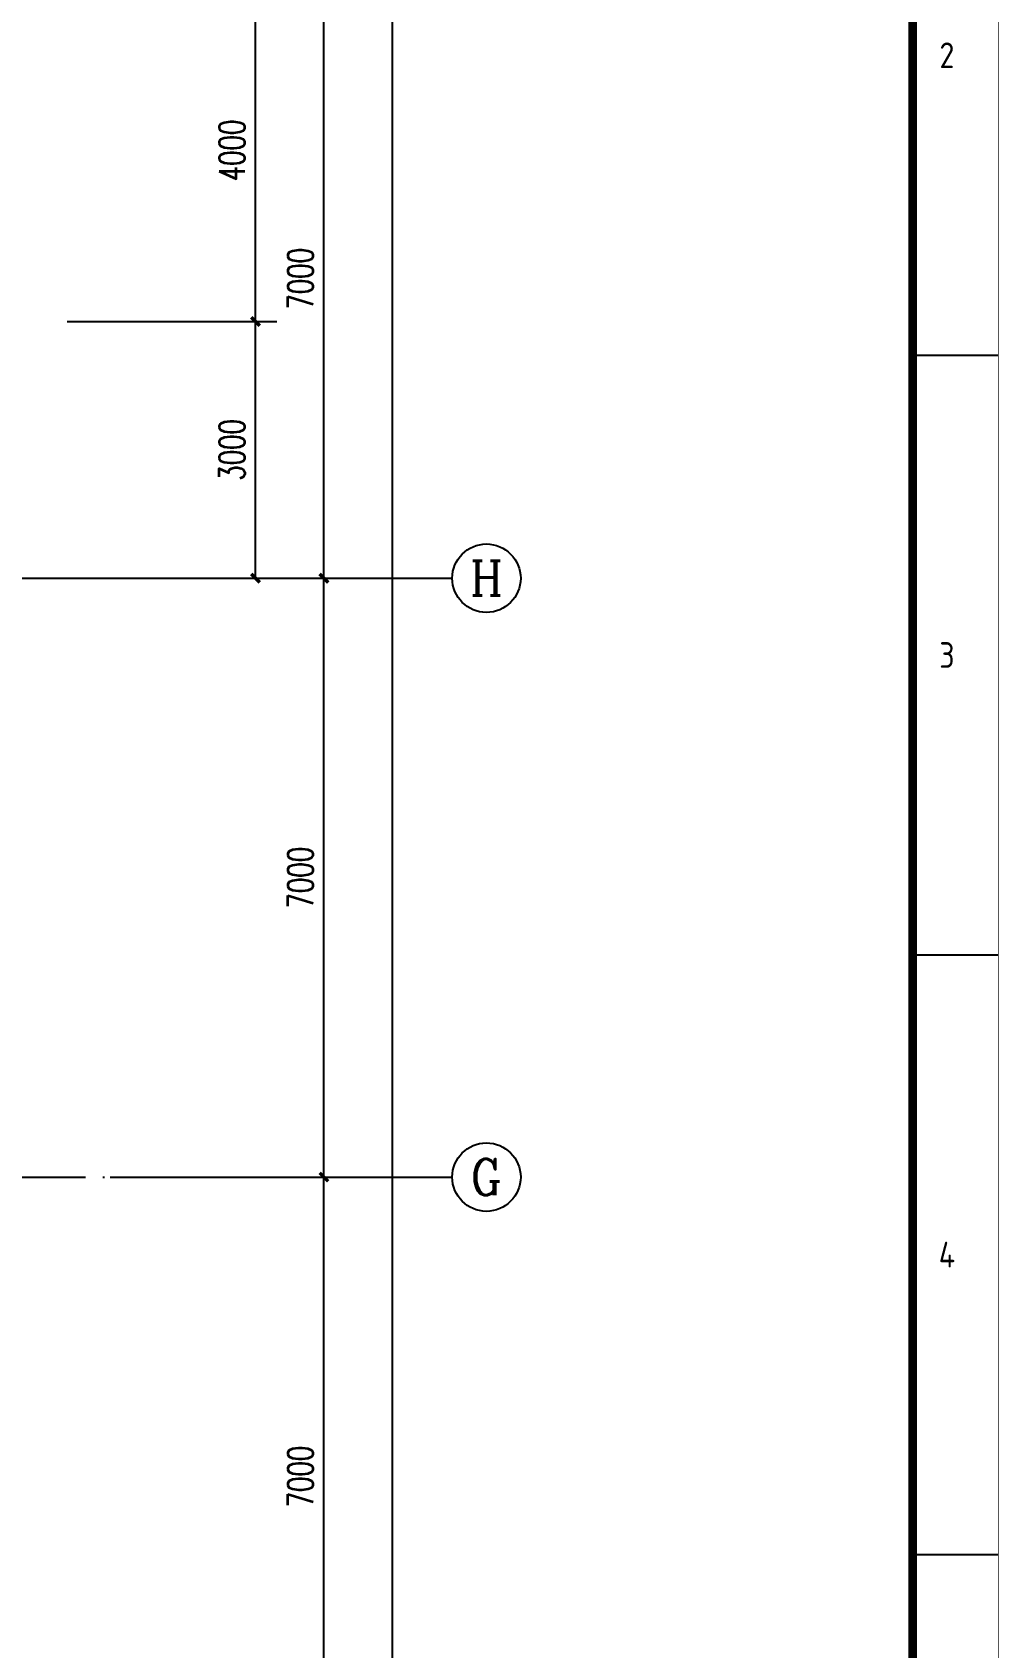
# Model space of a CAD drawing. Extents: x -59142 to 322364, y -122476 to 91021.
# Drawn here: x 112007 to 123304, y 61872 to 80753 of the extents above; entities that cross this region are included whole.
import ezdxf
from ezdxf.enums import TextEntityAlignment as Align

# ---------------------------------------------------------------- set-up
doc = ezdxf.new("R2010")
doc.units = 0
doc.header["$LTSCALE"] = 1000
doc.header["$MEASUREMENT"] = 0
doc.linetypes.add('DOTE', pattern=[2.42, 2, -0.2, 0.02, -0.2])
for name, color, linetype in [('AXIS', 3, 'Continuous'), ('AXIS_TEXT', 7, 'Continuous'), ('DOTE', 1, 'DOTE')]:
    doc.layers.add(name, color=color, linetype=linetype)
doc.styles.add('_TCH_AXIS', font='COMPLEX', dxfattribs={"bigfont": 'GBCBIG'})
doc.styles.add('_TCH_DIM_T3', font='SIMPLEX', dxfattribs={"width": 0.705882, "bigfont": 'GBCBIG'})
doc.styles.add('COMPLEX', font='COMPLEX')
doc.styles.get("Standard").update_dxf_attribs({"font": 'gbenor.shx', "bigfont": 'gbcbig.shx'})
doc.styles.add('TK', font='GEDITXT.SHX', dxfattribs={"width": 0.85, "height": 3.5, "bigfont": 'DXT.SHX'})
doc.dimstyles.new('_TCH_ARCH&&100', dxfattribs={"dimtxt": 297.5, "dimasz": 100, "dimexe": 250, "dimexo": 300, "dimgap": 126.25, "dimtad": 1, "dimdec": 0, "dimzin": 0, "dimdsep": 46, "dimtxsty": '_TCH_DIM_T3', "dimblk": 'ARCHTICK', "dimcen": 0.09, "dimazin": 2, "dimtfac": 1, "dimtdec": 0, "dimtix": 1, "dimtmove": 2, "dimatfit": 3, "dimfxl": 1, "dimtolj": 1, "dimtzin": 0, "dimarcsym": 0})

# ---------------------------------------------------------------- blocks, each defined once
blk = doc.blocks.new('GEDI_WK_A1_V')
at = {"color": 3}
for p, q in [((584, 700.83), (594, 700.83)), ((584, 630.75), (594, 630.75)), ((584, 560.67), (594, 560.67))]:
    blk.add_line(p, q, dxfattribs=at)
for points, const_width in [([(0, 841), (0, 0), (594, 0), (594, 841)], 0.1), ([(10, 816), (10, 10), (584, 10), (584, 816)], 1)]:
    blk.add_lwpolyline(points, close=True, dxfattribs=dict(at, const_width=const_width))
for s, p in [('2', (588, 735.88)), ('3', (588, 665.79)), ('4', (588, 595.71))]:
    blk.add_text(s, height=3, dxfattribs=at).set_placement(p, align=Align.MIDDLE)
blk = doc.blocks.new('A$C711966D6')
blk.add_blockref('GEDI_WK_A1_V', (0, 0))
at = {"style": 'TK', "width": 0.85}
for tag, height, p in [('PROJECTNAME', 4.75, (529, 44)), ('PHASE', 4, (571, 44)), ('DRAWINGNAME', 4.75, (539, 31))]:
    blk.add_attdef(tag, text='', height=height, dxfattribs=at).set_placement(p, align=Align.MIDDLE_CENTER)
for tag, p, height in [('APPROVE', (416, 32.75), 3.5), ('DESIGN', (461, 32.75), 3.5), ('REVIEW1', (416, 25.75), 3.5), ('DRAW', (461, 25.75), 3.5), ('REVIEW2', (416, 18.75), 3.5), ('PROPORTION', (461, 18.75), 3.5), ('DRAWINGNUMBER', (511, 18.5), 4), ('CHECK', (416, 11.75), 3.5), ('DATE', (461, 11.75), 3.5), ('VERSION', (577, 11.75), 3.5)]:
    blk.add_attdef(tag, p, '', height=height, dxfattribs=at)
blk = doc.blocks.new('是飞洒发时')
at = {"xscale": 100, "yscale": 100, "zscale": 100}
blk.add_blockref('A$C711966D6', (0, 0), dxfattribs=at)
blk = doc.blocks.new('_ArchTick')
at = {"color": 0, "linetype": 'ByBlock', "const_width": 0.4}
blk.add_lwpolyline([(-0.5, -0.5), (0.5, 0.5)], dxfattribs=at)
blk = doc.blocks.new('*D1181')
at = {"layer": 'AXIS', "color": 0, "lineweight": -2, "transparency": 16777216}
for p, q in [((112416, 77372), (114866, 77372)), ((114616, 74372), (114616, 77372)), ((112416, 74372), (114866, 74372))]:
    blk.add_line(p, q, dxfattribs=at)
at = {"layer": 'Defpoints', "color": 0, "transparency": 16777216}
for p in [(112116, 77372), (114616, 77372), (112116, 74372)]:
    blk.add_point(p, dxfattribs=at)
at = {"layer": 'AXIS', "color": 0, "lineweight": -2, "transparency": 16777216, "xscale": 100, "yscale": 100, "zscale": 100}
for p, rotation in [((114616, 77372), 90), ((114616, 74372), 270)]:
    blk.add_blockref('_ArchTick', p, dxfattribs=dict(at, rotation=rotation))
at = {"layer": 'AXIS', "color": 0, "transparency": 16777216, "insert": (114341, 75872), "char_height": 297.5, "attachment_point": 5, "rotation": 90, "style": '_TCH_DIM_T3'}
blk.add_mtext('\\A1;3000', dxfattribs=at)
blk = doc.blocks.new('*D1182')
at = {"layer": 'AXIS', "color": 0, "lineweight": -2, "transparency": 16777216}
for p, q in [((112416, 81372), (114866, 81372)), ((114616, 77372), (114616, 81372)), ((112416, 77372), (114866, 77372))]:
    blk.add_line(p, q, dxfattribs=at)
at = {"layer": 'Defpoints', "color": 0, "transparency": 16777216}
for p in [(112116, 81372), (114616, 81372), (112116, 77372)]:
    blk.add_point(p, dxfattribs=at)
at = {"layer": 'AXIS', "color": 0, "lineweight": -2, "transparency": 16777216, "xscale": 100, "yscale": 100, "zscale": 100}
for p, rotation in [((114616, 81372), 90), ((114616, 77372), 270)]:
    blk.add_blockref('_ArchTick', p, dxfattribs=dict(at, rotation=rotation))
at = {"layer": 'AXIS', "color": 0, "transparency": 16777216, "insert": (114341, 79372), "char_height": 297.5, "attachment_point": 5, "rotation": 90, "style": '_TCH_DIM_T3'}
blk.add_mtext('\\A1;4000', dxfattribs=at)
blk = doc.blocks.new('*D1260')
at = {"layer": 'AXIS', "color": 0, "lineweight": -2, "transparency": 16777216}
for p, q in [((113216, 67372), (115666, 67372)), ((115416, 60372), (115416, 67372)), ((113216, 60372), (115666, 60372))]:
    blk.add_line(p, q, dxfattribs=at)
at = {"layer": 'Defpoints', "color": 0, "transparency": 16777216}
for p in [(112916, 67372), (115416, 67372), (112916, 60372)]:
    blk.add_point(p, dxfattribs=at)
at = {"layer": 'AXIS', "color": 0, "lineweight": -2, "transparency": 16777216, "xscale": 100, "yscale": 100, "zscale": 100}
for p, rotation in [((115416, 67372), 90), ((115416, 60372), 270)]:
    blk.add_blockref('_ArchTick', p, dxfattribs=dict(at, rotation=rotation))
at = {"layer": 'AXIS', "color": 0, "transparency": 16777216, "insert": (115141, 63872), "char_height": 297.5, "attachment_point": 5, "rotation": 90, "style": '_TCH_DIM_T3'}
blk.add_mtext('\\A1;7000', dxfattribs=at)
blk = doc.blocks.new('*D1261')
at = {"layer": 'AXIS', "color": 0, "lineweight": -2, "transparency": 16777216}
for p, q in [((113216, 74372), (115666, 74372)), ((115416, 67372), (115416, 74372)), ((113216, 67372), (115666, 67372))]:
    blk.add_line(p, q, dxfattribs=at)
at = {"layer": 'Defpoints', "color": 0, "transparency": 16777216}
for p in [(112916, 74372), (115416, 74372), (112916, 67372)]:
    blk.add_point(p, dxfattribs=at)
at = {"layer": 'AXIS', "color": 0, "lineweight": -2, "transparency": 16777216, "xscale": 100, "yscale": 100, "zscale": 100}
for p, rotation in [((115416, 74372), 90), ((115416, 67372), 270)]:
    blk.add_blockref('_ArchTick', p, dxfattribs=dict(at, rotation=rotation))
at = {"layer": 'AXIS', "color": 0, "transparency": 16777216, "insert": (115141, 70872), "char_height": 297.5, "attachment_point": 5, "rotation": 90, "style": '_TCH_DIM_T3'}
blk.add_mtext('\\A1;7000', dxfattribs=at)
blk = doc.blocks.new('*D1262')
at = {"layer": 'AXIS', "color": 0, "lineweight": -2, "transparency": 16777216}
for p, q in [((113216, 81372), (115666, 81372)), ((115416, 74372), (115416, 81372)), ((113216, 74372), (115666, 74372))]:
    blk.add_line(p, q, dxfattribs=at)
at = {"layer": 'Defpoints', "color": 0, "transparency": 16777216}
for p in [(112916, 81372), (115416, 81372), (112916, 74372)]:
    blk.add_point(p, dxfattribs=at)
at = {"layer": 'AXIS', "color": 0, "lineweight": -2, "transparency": 16777216, "xscale": 100, "yscale": 100, "zscale": 100}
for p, rotation in [((115416, 81372), 90), ((115416, 74372), 270)]:
    blk.add_blockref('_ArchTick', p, dxfattribs=dict(at, rotation=rotation))
at = {"layer": 'AXIS', "color": 0, "transparency": 16777216, "insert": (115141, 77872), "char_height": 297.5, "attachment_point": 5, "rotation": 90, "style": '_TCH_DIM_T3'}
blk.add_mtext('\\A1;7000', dxfattribs=at)
blk = doc.blocks.new('*D1264')
at = {"layer": 'AXIS', "color": 0, "lineweight": -2, "transparency": 16777216}
for p, q in [((113216, 81372), (116466, 81372)), ((116216, 26872), (116216, 81372)), ((113216, 26872), (116466, 26872))]:
    blk.add_line(p, q, dxfattribs=at)
at = {"layer": 'Defpoints', "color": 0, "transparency": 16777216}
for p in [(112916, 81372), (116216, 81372), (112916, 26872)]:
    blk.add_point(p, dxfattribs=at)
at = {"layer": 'AXIS', "color": 0, "lineweight": -2, "transparency": 16777216, "xscale": 100, "yscale": 100, "zscale": 100}
for p, rotation in [((116216, 81372), 90), ((116216, 26872), 270)]:
    blk.add_blockref('_ArchTick', p, dxfattribs=dict(at, rotation=rotation))
at = {"layer": 'AXIS', "color": 0, "transparency": 16777216, "insert": (115941, 54122), "char_height": 297.5, "attachment_point": 5, "rotation": 90, "style": '_TCH_DIM_T3'}
blk.add_mtext('\\A1;54500', dxfattribs=at)
blk = doc.blocks.new('_AXISO')
blk.add_circle((0, 0), 0.5)
at = {"layer": 'AXIS_TEXT', "style": 'COMPLEX', "width": 1.041667}
blk.add_attdef('A', text='', height=0.56, dxfattribs=at).set_placement((-0.25, -0.28), (0.25, -0.28), align=Align.FIT)

msp = doc.modelspace()

# ---------------------------------------------------------------- linework, layer by layer
at = {"layer": 'AXIS'}
for p, q in [((112915.9, 74372.1), (116915.9, 74372.1)), ((112915.9, 67372.1), (116915.9, 67372.1))]:
    msp.add_line(p, q, dxfattribs=at)
at = {"layer": 'DOTE'}
for p, q in [((84351.6, 74372.1), (112915.9, 74372.1)), ((84009.9, 67372.1), (112915.9, 67372.1))]:
    msp.add_line(p, q, dxfattribs=at)

# ---------------------------------------------------------------- block references
msp.add_blockref('是飞洒发时', (63898.5, 6896))
at = {"layer": 'AXIS'}
ref = msp.add_blockref('_AXISO', (117315.9, 74372.1), dxfattribs=dict(at, xscale=800, yscale=800, zscale=800))
ref.add_attrib('A', 'H', dxfattribs={"layer": 'AXIS_TEXT', "height": 405.5, "style": '_TCH_AXIS'}).set_placement((117122.8, 74169.3), (117509, 74169.3), align=Align.FIT)
ref = msp.add_blockref('_AXISO', (117315.9, 67372.1), dxfattribs=dict(at, xscale=800, yscale=800, zscale=800))
ref.add_attrib('A', 'G', dxfattribs={"layer": 'AXIS_TEXT', "height": 425.2, "style": '_TCH_AXIS'}).set_placement((117133.7, 67159.5), (117498.2, 67159.5), align=Align.FIT)

# ---------------------------------------------------------------- dimensions: what is measured, and where the dimension line sits
for p1, p2, distance, picture, middle in [((112115.9, 77372.1), (112115.9, 81372.1), -2500, '*D1182', (114340.9, 79372.1)), ((112915.9, 74372.1), (112915.9, 81372.1), -2500, '*D1262', (115140.9, 77872.1)), ((112915.9, 26872.1), (112915.9, 81372.1), -3300, '*D1264', (115940.9, 54122.1)), ((112115.9, 74372.1), (112115.9, 77372.1), -2500, '*D1181', (114340.9, 75872.1)), ((112915.9, 67372.1), (112915.9, 74372.1), -2500, '*D1261', (115140.9, 70872.1)), ((112915.9, 60372.1), (112915.9, 67372.1), -2500, '*D1260', (115140.9, 63872.1))]:
    dim = msp.add_aligned_dim(p1=p1, p2=p2, distance=distance, dimstyle='_TCH_ARCH&&100', dxfattribs=at)
    dim.commit()
    dim.dimension.update_dxf_attribs({"geometry": picture, "text_midpoint": middle})

doc.saveas('drawing.dxf')
